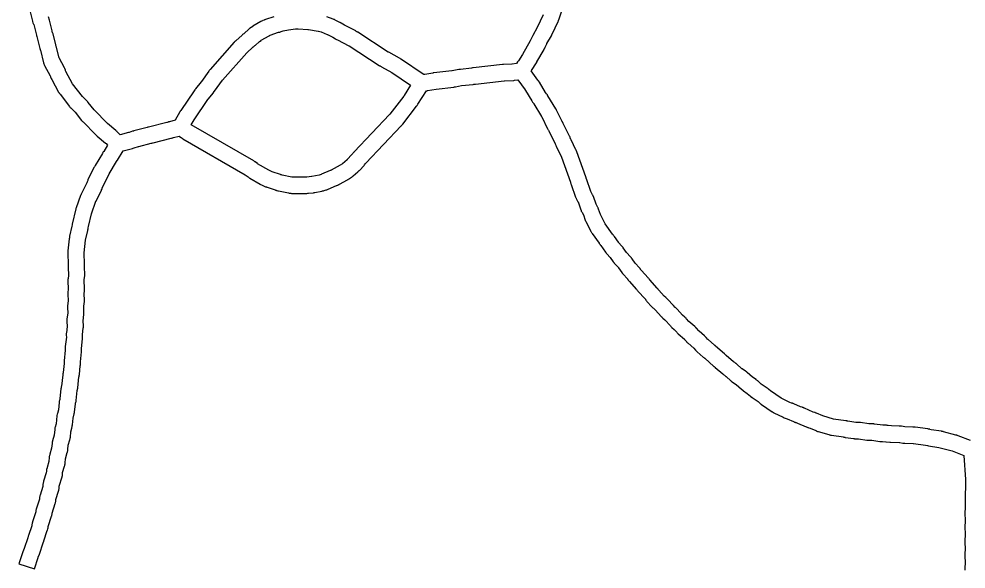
# Model space of a CAD drawing. Extents: x -90 to 105, y 288 to 664.
# Drawn here: x -89.9 to 9, y 390.1 to 447.5 of the extents above; entities that cross this region are included whole.
import ezdxf

# ---------------------------------------------------------------- set-up
doc = ezdxf.new("R2010")
doc.units = 0
doc.layers.get('0').update_dxf_attribs({"linetype": 'CONTINUOUS'})

msp = doc.modelspace()

# ---------------------------------------------------------------- linework, layer by layer
at = {"color": 7}
for points in [[(-88.740061, 448.301677), (-88.495013, 447.299239), (-88.495013, 447.28809), (-88.456035, 447.143294), (-88.450332, 447.126585), (-88.422389, 447.065326), (-88.388971, 447.004067), (-88.383268, 446.992918), (-88.361027, 446.959503), (-88.077001, 445.845682), (-88.077001, 445.834533), (-88.065881, 445.795549), (-88.05476, 445.750996), (-88.049058, 445.739847), (-88.037937, 445.711989), (-88.037937, 445.706429), (-87.720499, 444.464519), (-87.698258, 444.369845), (-87.698258, 444.364284), (-87.692555, 444.358724), (-87.681435, 444.314171), (-87.675732, 444.286313), (-87.670029, 444.280753), (-87.670029, 444.275193), (-87.34145, 442.966454), (-87.335748, 442.944185), (-87.335748, 442.938624), (-87.318924, 442.882934), (-87.307804, 442.860665), (-87.285563, 442.804974), (-87.274443, 442.782705), (-87.25762, 442.74929), (-87.224202, 442.693599), (-86.650584, 441.613193), (-86.62264, 441.529656), (-86.605817, 441.473966), (-86.588994, 441.429413), (-86.577873, 441.390429), (-86.538895, 441.31803), (-86.488768, 441.228924), (-85.781491, 439.920185), (-85.770371, 439.897916), (-85.764668, 439.892355), (-85.719633, 439.825479), (-85.719633, 439.819919), (-85.686215, 439.780935), (-85.613819, 439.691829), (-84.616947, 438.405366), (-84.577969, 438.355245), (-84.544551, 438.31626), (-84.52231, 438.288402), (-84.505487, 438.271693), (-84.45536, 438.221572), (-84.037675, 437.815027), (-84.031972, 437.809467), (-83.358111, 436.962964), (-83.324693, 436.918411), (-83.302452, 436.896141), (-83.269034, 436.857157), (-83.263331, 436.851597), (-83.207644, 436.795907), (-81.910041, 435.481598), (-81.910041, 435.476038), (-81.859913, 435.425917), (-81.804226, 435.375795), (-81.731829, 435.314536), (-80.863051, 434.579414), (-80.812923, 434.534861), (-80.66257, 434.378928), (-81.052408, 433.732912), (-81.058111, 433.727352), (-81.102678, 433.666092), (-81.136096, 433.610402), (-81.186223, 433.521296), (-81.943621, 432.268248), (-81.960444, 432.245979), (-81.993863, 432.18472), (-82.032841, 432.117892), (-82.071819, 432.034355), (-82.701128, 430.747892), (-82.70683, 430.736744), (-82.729071, 430.692191), (-82.762489, 430.619791), (-82.790433, 430.536254), (-82.823851, 430.447149), (-83.402887, 429.272029), (-83.414007, 429.244171), (-83.436248, 429.194049), (-83.436248, 429.188489), (-83.464191, 429.110521), (-83.926429, 427.846334), (-83.954372, 427.762797), (-83.976613, 427.69597), (-83.982316, 427.67926), (-83.982316, 427.668112), (-83.999139, 427.595712), (-84.316218, 426.28142), (-84.327338, 426.242436), (-84.338459, 426.170037), (-84.344162, 426.158888), (-84.344162, 426.142179), (-84.349864, 426.075351), (-84.372105, 425.913846), (-84.611564, 424.877993), (-84.628387, 424.811165), (-84.639508, 424.744337), (-84.64521, 424.727628), (-84.64521, 424.705359), (-84.656331, 424.599547), (-84.789975, 423.352066), (-84.795678, 423.279669), (-84.80138, 423.229542), (-84.80138, 423.196124), (-84.80138, 423.16818), (-84.80138, 423.095784), (-84.762402, 421.909569), (-84.762402, 421.903867), (-84.768105, 421.887043), (-84.768105, 421.853625), (-84.773808, 421.803498), (-84.773808, 421.77008), (-84.773808, 421.742136), (-84.773808, 421.66974), (-84.745864, 420.745271), (-84.773808, 420.494663), (-84.77951, 420.427827), (-84.785213, 420.377699), (-84.785213, 420.344281), (-84.785213, 420.316338), (-84.785213, 420.243941), (-84.75727, 419.325041), (-84.790688, 419.035446), (-84.796391, 419.002028), (-84.796391, 418.834965), (-84.796391, 418.818142), (-84.77415, 418.149853), (-84.829837, 417.609647), (-84.83554, 417.576229), (-84.83554, 417.409167), (-84.83554, 417.398046), (-84.818717, 416.87455), (-84.891113, 416.222964), (-84.896816, 416.150567), (-84.902519, 416.10044), (-84.902519, 416.067022), (-84.902519, 416.039078), (-84.902519, 415.972242), (-84.885696, 415.448746), (-84.958092, 414.797159), (-84.963795, 414.724763), (-84.969498, 414.674636), (-84.969498, 414.641217), (-84.969498, 414.613274), (-84.969498, 414.557586), (-84.969498, 414.540763), (-84.958378, 414.329134), (-85.064192, 413.35454), (-85.069895, 413.326597), (-85.069895, 413.304356), (-85.075598, 413.24308), (-85.075598, 413.215136), (-85.075598, 413.187193), (-85.075598, 413.131505), (-85.075598, 413.120385), (-85.069895, 413.003421), (-85.192419, 411.878463), (-85.192419, 411.705812), (-85.192419, 411.694692), (-85.186716, 411.594437), (-85.292531, 410.642122), (-85.292531, 410.636419), (-85.325949, 410.508335), (-85.331652, 410.452647), (-85.337355, 410.39696), (-85.465439, 409.238587), (-85.482262, 409.16619), (-85.487964, 409.149367), (-85.499085, 409.08253), (-85.510205, 409.032403), (-85.510205, 409.0267), (-85.510205, 409.01558), (-85.515908, 408.976602), (-85.627283, 407.907334), (-85.649524, 407.823788), (-85.677467, 407.740243), (-85.677467, 407.729123), (-85.69429, 407.656726), (-85.705411, 407.595478), (-85.711114, 407.539791), (-85.78907, 406.754549), (-85.889325, 406.392558), (-85.911566, 406.309012), (-85.933806, 406.186489), (-85.939509, 406.169665), (-85.939509, 406.141722), (-86.028615, 405.311924), (-86.123281, 404.961073), (-86.145521, 404.883117), (-86.162345, 404.80516), (-86.162345, 404.799457), (-86.162345, 404.788337), (-86.173465, 404.73821), (-86.173465, 404.715969), (-86.234713, 404.114504), (-86.396215, 403.529749), (-86.418456, 403.462912), (-86.424158, 403.451792), (-86.435279, 403.379395), (-86.446399, 403.306999), (-86.452102, 403.245751), (-86.496669, 402.766808), (-86.68044, 402.137502), (-86.730568, 401.959291), (-86.741688, 401.875745), (-86.747391, 401.7922), (-86.786369, 401.36895), (-86.96458, 400.74521), (-86.975701, 400.722969), (-87.025828, 400.539198), (-87.031531, 400.500219), (-87.042651, 400.372135), (-87.059474, 400.188364), (-87.326791, 399.302876), (-87.337912, 399.274933), (-87.382479, 399.118991), (-87.393599, 399.057743), (-87.399302, 398.996495), (-87.405005, 398.924099), (-87.410708, 398.762597), (-87.694734, 397.854834), (-87.716974, 397.782437), (-87.755953, 397.626495), (-87.755953, 397.615375), (-87.755953, 397.609672), (-87.755953, 397.476028), (-87.755953, 397.453787), (-87.755953, 397.448084), (-88.095666, 396.395523), (-88.106787, 396.362105), (-88.129027, 396.284148), (-88.129027, 396.278445), (-88.13473, 396.228318), (-88.140433, 396.178191), (-88.146136, 396.144772), (-88.146136, 396.111354), (-88.146136, 396.105652), (-88.480283, 395.069799), (-88.491404, 395.041856), (-88.524822, 394.941601), (-88.5638, 394.774539), (-88.569503, 394.690993), (-88.569503, 394.657575), (-88.909219, 393.63286), (-88.937163, 393.577173), (-88.99285, 393.404521), (-89.360413, 392.296272), (-89.366116, 392.285152), (-89.4942, 391.951007), (-89.906313, 390.68125), (-88.291274, 390.157757), (-87.901436, 391.366249), (-87.895733, 391.377369), (-87.773209, 391.68367), (-87.372234, 392.886594), (-87.366531, 392.892297), (-87.310844, 393.048239), (-87.305141, 393.076182), (-86.943147, 394.15659), (-86.937444, 394.173413), (-86.876196, 394.362774), (-86.865076, 394.401752), (-86.859373, 394.446319), (-86.85367, 394.485297), (-86.85367, 394.529864), (-86.85367, 394.568843), (-86.85367, 394.579963), (-86.502819, 395.654803), (-86.485996, 395.688221), (-86.480293, 395.716164), (-86.46347, 395.771852), (-86.457768, 395.799795), (-86.446647, 395.883341), (-86.440944, 395.911284), (-86.440944, 395.939228), (-86.435242, 395.994915), (-86.123372, 396.975077), (-86.117669, 396.997318), (-86.100846, 397.041885), (-86.095143, 397.053006), (-86.07832, 397.119842), (-86.072617, 397.136665), (-86.061497, 397.203502), (-86.061497, 397.220325), (-86.055794, 397.392976), (-86.055794, 397.398679), (-85.782917, 398.273029), (-85.749499, 398.367695), (-85.732676, 398.434531), (-85.726973, 398.445651), (-85.715853, 398.518048), (-85.715853, 398.529168), (-85.71015, 398.690671), (-85.71015, 398.701791), (-85.704447, 398.796457), (-85.409283, 399.754344), (-85.409283, 399.760047), (-85.398163, 399.799025), (-85.387043, 399.843592), (-85.375922, 399.88257), (-85.37022, 399.927109), (-85.364517, 399.966087), (-85.364517, 399.988328), (-85.358814, 400.049576), (-85.358814, 400.060696), (-85.347694, 400.227759), (-85.147213, 400.884913), (-85.124972, 400.968459), (-85.108149, 401.035295), (-85.102446, 401.052118), (-85.096744, 401.085537), (-85.091041, 401.135664), (-85.091041, 401.146784), (-85.085338, 401.185763), (-85.085338, 401.219181), (-85.04636, 401.664709), (-84.862588, 402.299586), (-84.851468, 402.321827), (-84.834645, 402.388663), (-84.828942, 402.405486), (-84.817822, 402.466734), (-84.812119, 402.500152), (-84.800998, 402.605967), (-84.756431, 403.07377), (-84.594929, 403.647388), (-84.589226, 403.669629), (-84.572403, 403.719756), (-84.55558, 403.786593), (-84.549877, 403.803416), (-84.549877, 403.809119), (-84.538757, 403.926082), (-84.48863, 404.477425), (-84.388375, 404.844985), (-84.343808, 405.012048), (-84.338105, 405.067735), (-84.332403, 405.095679), (-84.3267, 405.179224), (-84.254303, 405.908778), (-84.13734, 406.332029), (-84.131637, 406.35427), (-84.131637, 406.359972), (-84.125934, 406.376795), (-84.103693, 406.493759), (-84.09799, 406.527177), (-84.09799, 406.549418), (-84.014445, 407.3458), (-83.986502, 407.468324), (-83.958558, 407.56299), (-83.941735, 407.629826), (-83.941735, 407.646649), (-83.936032, 407.680067), (-83.936032, 407.691188), (-83.930329, 407.730166), (-83.930329, 407.741287), (-83.824515, 408.766002), (-83.818812, 408.777122), (-83.818812, 408.782825), (-83.796571, 408.86637), (-83.785451, 408.933207), (-83.779748, 408.95003), (-83.774045, 408.989008), (-83.768342, 409.033575), (-83.768342, 409.044696), (-83.651379, 410.191931), (-83.645676, 410.208755), (-83.634556, 410.247733), (-83.628853, 410.275676), (-83.62315, 410.297917), (-83.606327, 410.381463), (-83.600624, 410.414881), (-83.594921, 410.465008), (-83.500256, 411.367202), (-83.489135, 411.473017), (-83.483432, 411.50096), (-83.483432, 411.534379), (-83.483432, 411.645754), (-83.483432, 411.656874), (-83.489135, 411.762689), (-83.372172, 412.820819), (-83.366469, 412.854237), (-83.366469, 412.882181), (-83.360766, 412.943457), (-83.360766, 412.965698), (-83.366469, 413.082661), (-83.366469, 413.160618), (-83.266214, 414.163055), (-83.260511, 414.190999), (-83.260511, 414.218942), (-83.254809, 414.246886), (-83.254809, 414.274829), (-83.254809, 414.386204), (-83.254809, 414.403027), (-83.260511, 414.575678), (-83.188115, 415.305233), (-83.182412, 415.338651), (-83.176709, 415.388778), (-83.176709, 415.422196), (-83.182412, 415.505742), (-83.182412, 415.516862), (-83.199235, 416.040359), (-83.126839, 416.691945), (-83.121136, 416.764341), (-83.115433, 416.814468), (-83.115433, 416.847887), (-83.115433, 416.87583), (-83.115433, 416.931518), (-83.115433, 416.942638), (-83.132256, 417.471703), (-83.082129, 417.928369), (-83.076426, 417.995205), (-83.070724, 418.045333), (-83.070724, 418.078751), (-83.070724, 418.106694), (-83.070724, 418.162382), (-83.070724, 418.179205), (-83.092964, 418.897619), (-83.065021, 419.137106), (-83.059318, 419.215063), (-83.053615, 419.26519), (-83.053615, 419.298609), (-83.053615, 419.320849), (-83.053615, 419.382097), (-83.053615, 419.39892), (-83.081559, 420.323389), (-83.053615, 420.562877), (-83.047913, 420.640833), (-83.04221, 420.690961), (-83.04221, 420.724379), (-83.04221, 420.746619), (-83.04221, 420.807867), (-83.04221, 420.82469), (-83.070153, 421.721316), (-83.064451, 421.771443), (-83.058748, 421.82157), (-83.058748, 421.854988), (-83.058748, 421.882932), (-83.058748, 421.938619), (-83.058748, 421.955442), (-83.097726, 423.130522), (-82.958493, 424.461537), (-82.724594, 425.475114), (-82.702354, 425.569788), (-82.691233, 425.608772), (-82.685531, 425.653325), (-82.685531, 425.664474), (-82.67441, 425.736873), (-82.67441, 425.759143), (-82.657587, 425.887232), (-82.33458, 427.218248), (-81.866777, 428.521418), (-81.855656, 428.543687), (-81.304316, 429.679784), (-81.276372, 429.735474), (-81.265252, 429.757744), (-81.220685, 429.869127), (-81.209565, 429.91368), (-81.192741, 429.941538), (-81.192741, 429.947098), (-80.496605, 431.372789), (-80.490903, 431.383937), (-79.711227, 432.681538), (-79.64439, 432.776213), (-79.610972, 432.826334), (-79.031786, 433.78422), (-78.046055, 434.040399), (-77.984807, 434.051548), (-77.967984, 434.057109), (-77.884438, 434.084967), (-77.411066, 434.2409), (-77.399946, 434.24646), (-76.102345, 434.580606), (-76.080105, 434.586166), (-76.063281, 434.586166), (-76.046458, 434.591726), (-75.923934, 434.625142), (-75.901694, 434.630702), (-73.99706, 435.120783), (-73.991357, 435.120783), (-73.857713, 435.148641), (-73.846592, 435.148641), (-73.768636, 435.16535), (-73.762933, 435.16535), (-73.189315, 435.315715), (-72.938707, 435.143072), (-72.877459, 435.098519), (-72.871757, 435.092959), (-72.821629, 435.059544), (-72.804806, 435.053984), (-66.27225, 431.283701), (-65.977087, 431.066505), (-65.93252, 431.03309), (-65.910279, 431.016381), (-65.865712, 430.982966), (-65.860009, 430.982966), (-65.787612, 430.943982), (-64.718345, 430.314673), (-64.673778, 430.286815), (-64.595821, 430.247831), (-64.517864, 430.214416), (-64.156067, 430.046144), (-64.144946, 430.040584), (-64.105968, 430.023875), (-64.078024, 430.012726), (-64.027897, 429.990457), (-64.022194, 429.990457), (-63.999954, 429.984897), (-63.16459, 429.706442), (-63.15347, 429.700882), (-63.125526, 429.689733), (-63.086548, 429.678584), (-63.069725, 429.673024), (-63.041781, 429.667464), (-63.013838, 429.656315), (-62.985894, 429.650755), (-62.880079, 429.611771), (-62.796534, 429.595062), (-61.766247, 429.394575), (-61.755127, 429.389015), (-61.693879, 429.377866), (-61.610334, 429.361157), (-61.526788, 429.355597), (-61.448832, 429.350037), (-61.387584, 429.344476), (-61.304039, 429.338916), (-61.220493, 429.338916), (-60.346143, 429.338916), (-60.268186, 429.344476), (-60.229208, 429.350037), (-60.212385, 429.350037), (-59.894943, 429.350037), (-59.833696, 429.350037), (-59.761299, 429.355597), (-59.750179, 429.355597), (-59.744476, 429.355597), (-59.66093, 429.366746), (-59.154143, 429.416867), (-59.092895, 429.422428), (-59.00935, 429.433576), (-58.268661, 429.583941), (-58.207413, 429.59509), (-58.185173, 429.60065), (-58.123925, 429.617359), (-58.045968, 429.645217), (-57.839899, 429.706476), (-57.817658, 429.712037), (-57.78424, 429.723185), (-57.761999, 429.728746), (-57.706312, 429.751015), (-57.628355, 429.78443), (-56.737299, 430.15756), (-56.726178, 430.16312), (-56.614803, 430.213242), (-56.59798, 430.218802), (-56.581157, 430.229951), (-56.558916, 430.2411), (-56.542093, 430.24666), (-56.480845, 430.285644), (-56.464022, 430.291204), (-56.447199, 430.302353), (-55.617402, 430.753451), (-55.611699, 430.753451), (-55.561572, 430.781309), (-55.533628, 430.798018), (-55.48909, 430.825876), (-55.483387, 430.831436), (-55.41655, 430.875989), (-55.410848, 430.881549), (-55.199218, 431.020776), (-55.182395, 431.031925), (-55.115559, 431.082047), (-55.009744, 431.171153), (-55.004041, 431.182301), (-54.51396, 431.594415), (-54.474982, 431.62783), (-54.447038, 431.6501), (-54.40806, 431.683515), (-54.40806, 431.689075), (-54.369081, 431.728059), (-54.352258, 431.750328), (-53.867746, 432.257117), (-53.812059, 432.329516), (-53.711804, 432.463174), (-53.68386, 432.491032), (-49.985976, 436.406112), (-49.946998, 436.445096), (-49.930175, 436.467365), (-49.891196, 436.511918), (-49.841069, 436.578746), (-48.393101, 438.461103), (-48.37086, 438.488961), (-48.348619, 438.516819), (-48.337499, 438.527967), (-48.304081, 438.578089), (-48.298378, 438.589238), (-48.253811, 438.661637), (-47.362754, 440.053913), (-47.340513, 440.053913), (-47.279266, 440.059473), (-47.257025, 440.065033), (-46.354828, 440.232107), (-46.349125, 440.232107), (-44.500185, 440.438165), (-44.494482, 440.438165), (-44.488779, 440.438165), (-44.433092, 440.449314), (-44.355135, 440.466023), (-44.327191, 440.471583), (-43.697883, 440.588535), (-43.69218, 440.588535), (-42.494823, 440.722194), (-42.483702, 440.722194), (-42.400157, 440.733343), (-42.338881, 440.738903), (-42.277633, 440.755612), (-42.27193, 440.755612), (-42.24969, 440.755612), (-39.231238, 441.095327), (-39.220118, 441.095327), (-38.29008, 441.134311), (-38.228804, 441.139872), (-38.167556, 441.145432), (-37.816702, 441.184416), (-37.059304, 440.137424), (-37.042481, 440.115155), (-37.025658, 440.087297), (-36.362934, 439.001322), (-36.323956, 438.934494), (-36.290538, 438.878804), (-36.284835, 438.873244), (-36.273715, 438.850974), (-36.1679, 438.711747), (-36.162197, 438.700598), (-35.337968, 437.358444), (-35.332266, 437.341735), (-34.708526, 436.094256), (-34.680583, 436.038566), (-34.652639, 435.982876), (-34.641519, 435.966166), (-34.624696, 435.943897), (-34.618993, 435.932748), (-34.618993, 435.927188), (-34.580014, 435.86036), (-33.922862, 434.518206), (-33.91716, 434.507058), (-33.867032, 434.373399), (-33.811345, 434.217466), (-33.805642, 434.206317), (-33.799939, 434.200757), (-33.760961, 434.11722), (-33.265311, 433.12035), (-32.329702, 430.51401), (-32.318581, 430.480595), (-32.318581, 430.469446), (-32.312879, 430.447176), (-32.307176, 430.430467), (-32.296056, 430.380346), (-32.290353, 430.363637), (-32.279232, 430.341367), (-32.262409, 430.285677), (-32.251289, 430.263408), (-31.783486, 428.94353), (-31.772365, 428.915672), (-31.766663, 428.904524), (-31.744422, 428.854402), (-31.733301, 428.826544), (-31.722181, 428.798686), (-31.694237, 428.748564), (-31.543856, 428.47011), (-31.538153, 428.453401), (-31.242989, 427.623604), (-31.231869, 427.595746), (-31.226166, 427.584597), (-31.203925, 427.534476), (-31.192805, 427.506618), (-31.153827, 427.434218), (-31.10926, 427.361819), (-30.981176, 427.10564), (-30.786255, 426.554298), (-30.775135, 426.520883), (-30.752894, 426.470761), (-30.736071, 426.431777), (-30.730368, 426.420628), (-30.702425, 426.370507), (-30.190069, 425.379207), (-30.162125, 425.329085), (-30.162125, 425.323525), (-30.134181, 425.278972), (-30.117358, 425.251114), (-30.100535, 425.228845), (-30.061557, 425.173155), (-29.343143, 424.14844), (-29.320902, 424.109456), (-29.298661, 424.076037), (-29.276421, 424.048094), (-29.237442, 423.997967), (-29.226322, 423.981143), (-29.209499, 423.96432), (-29.164932, 423.919753), (-29.153811, 423.90293), (-28.67487, 423.217929), (-28.66375, 423.201105), (-28.641509, 423.173162), (-28.613566, 423.134184), (-28.585622, 423.10624), (-28.574502, 423.089417), (-28.529935, 423.04485), (-28.190221, 422.671721), (-27.856075, 422.192777), (-27.833806, 422.159359), (-27.828245, 422.153656), (-27.805976, 422.120238), (-27.778118, 422.092295), (-27.766969, 422.075472), (-27.722416, 422.030904), (-27.321441, 421.596514), (-27.304732, 421.574273), (-26.953878, 421.078623), (-26.931609, 421.045205), (-26.92046, 421.034085), (-26.887045, 420.983957), (-26.875896, 420.972837), (-26.864747, 420.961717), (-26.820194, 420.911589), (-26.380235, 420.427077), (-26.357966, 420.399133), (-26.32455, 420.349006), (-26.313401, 420.326765), (-26.285543, 420.293347), (-26.246559, 420.23766), (-26.23541, 420.226539), (-26.224262, 420.215419), (-26.17414, 420.159731), (-25.450157, 419.357781), (-25.439008, 419.34666), (-25.394455, 419.279824), (-25.338765, 419.212988), (-25.333205, 419.201867), (-25.283083, 419.15174), (-24.531254, 418.327514), (-24.514545, 418.305273), (-24.508985, 418.299571), (-24.486716, 418.260592), (-24.464446, 418.227174), (-24.447737, 418.204933), (-24.425468, 418.17699), (-24.386484, 418.132423), (-24.336362, 418.076735), (-23.824005, 417.508686), (-23.79059, 417.469708), (-23.762732, 417.441764), (-23.729316, 417.408346), (-23.718167, 417.402643), (-23.662477, 417.358076), (-23.461991, 417.174304), (-22.854958, 416.506012), (-22.838249, 416.483771), (-22.811047, 416.45195), (-22.788778, 416.424006), (-22.749794, 416.390588), (-22.744233, 416.384885), (-22.721964, 416.362645), (-22.688549, 416.334701), (-22.682989, 416.334701), (-22.476931, 416.145341), (-21.897744, 415.510464), (-21.864329, 415.471486), (-21.825345, 415.432507), (-21.797487, 415.404564), (-21.741796, 415.354436), (-21.485617, 415.126098), (-21.229437, 414.847632), (-21.196022, 414.808654), (-21.157038, 414.769675), (-21.140329, 414.747434), (-21.12918, 414.741732), (-21.07349, 414.697165), (-20.427474, 414.123547), (-20.416325, 414.112426), (-20.215839, 413.889648), (-20.19913, 413.861704), (-20.165714, 413.828286), (-20.137856, 413.800343), (-20.104441, 413.766924), (-20.093292, 413.761222), (-20.032033, 413.705534), (-19.452846, 413.198744), (-19.441697, 413.181921), (-19.269055, 412.998149), (-19.257906, 412.981326), (-19.224491, 412.947908), (-19.196633, 412.919965), (-19.157648, 412.880986), (-19.140939, 412.869866), (-19.096387, 412.825299), (-18.45594, 412.26839), (-18.389112, 412.207114), (-18.361254, 412.17917), (-18.333396, 412.162347), (-18.322247, 412.151227), (-18.311098, 412.145524), (-17.353212, 411.29902), (-17.347652, 411.293317), (-17.314237, 411.265374), (-17.280821, 411.23743), (-17.247406, 411.209487), (-17.236257, 411.203784), (-17.208399, 411.186961), (-17.202839, 411.181258), (-16.428734, 410.501828), (-16.356335, 410.434992), (-16.322919, 410.407048), (-16.31177, 410.401346), (-16.250511, 410.362367), (-16.094575, 410.250992), (-16.083426, 410.239872), (-15.582207, 409.794344), (-15.565498, 409.777521), (-15.532083, 409.749577), (-15.498667, 409.721634), (-15.465252, 409.69369), (-15.454103, 409.687987), (-15.398413, 409.649009), (-15.392852, 409.649009), (-15.041999, 409.409521), (-15.01973, 409.392698), (-14.479527, 408.913755), (-14.345868, 408.80238), (-14.329159, 408.791259), (-14.256905, 408.744297), (-13.872637, 408.48254), (-13.527353, 408.176242), (-13.516204, 408.159419), (-13.488346, 408.137178), (-13.443793, 408.0982), (-13.421524, 408.081377), (-13.399254, 408.070256), (-13.349133, 408.036838), (-12.730962, 407.613588), (-12.541614, 407.440937), (-12.519344, 407.418696), (-12.508196, 407.407576), (-12.480338, 407.385335), (-12.45248, 407.368512), (-12.43021, 407.351688), (-12.380089, 407.31827), (-11.266268, 406.560872), (-11.243999, 406.544049), (-11.193877, 406.516106), (-11.171608, 406.499282), (-11.14375, 406.488162), (-11.093628, 406.460219), (-11.076919, 406.454516), (-10.135741, 405.981141), (-10.029929, 405.936574), (-9.706921, 405.830759), (-9.690212, 405.825056), (-9.033058, 405.535462), (-8.977368, 405.507518), (-8.955099, 405.496398), (-8.927241, 405.485277), (-8.877119, 405.463037), (-8.849261, 405.451916), (-8.821403, 405.446213), (-8.765713, 405.42939), (-8.754564, 405.42939), (-8.615337, 405.384823), (-7.713142, 404.994985), (-7.685284, 404.978162), (-7.557194, 404.922475), (-7.529336, 404.911354), (-7.501478, 404.905651), (-7.445788, 404.888828), (-7.300992, 404.844261), (-6.721805, 404.593653), (-6.660546, 404.56571), (-6.643837, 404.554589), (-6.615979, 404.543469), (-6.538011, 404.515526), (-6.510153, 404.504405), (-6.460031, 404.493285), (-5.340642, 404.175846), (-5.296089, 404.159023), (-5.262673, 404.147903), (-5.234815, 404.1422), (-5.179125, 404.125377), (-5.151267, 404.119674), (-5.123409, 404.113971), (-5.067719, 404.108269), (-3.836947, 403.930057), (-3.803531, 403.924354), (-3.75341, 403.907531), (-3.719995, 403.901829), (-3.697725, 403.901829), (-3.636466, 403.890708), (-3.619757, 403.890708), (-2.762115, 403.762624), (-2.717563, 403.756921), (-2.67301, 403.751219), (-2.528213, 403.751219), (-2.255327, 403.740098), (-1.36984, 403.612014), (-1.330856, 403.606311), (-1.286303, 403.600609), (-1.141506, 403.600609), (-0.86862, 403.589488), (-0.016547, 403.472525), (0.066989, 403.461404), (0.111542, 403.455702), (0.150526, 403.449999), (0.172802, 403.449999), (0.239631, 403.449999), (0.601623, 403.438878), (0.62947, 403.438878), (1.0026, 403.383191), (1.102843, 403.372071), (2.027315, 403.34983), (2.055161, 403.34983), (2.3726, 403.299703), (2.428291, 403.294), (2.467275, 403.288297), (2.511828, 403.282594), (2.528534, 403.282594), (2.595363, 403.282594), (3.464144, 403.260353), (3.480853, 403.260353), (4.750608, 403.082142), (4.962235, 403.026455), (5.045772, 403.009632), (6.131747, 402.842569), (6.148456, 402.836866), (7.529593, 402.469306), (8.749227, 402.0015), (8.933007, 399.478695), (8.933007, 399.456455), (8.866179, 397.184261), (8.866179, 397.17314), (8.866179, 397.128573), (8.866179, 397.089595), (8.877328, 396.961511), (8.877328, 396.955808), (8.894037, 396.788746), (8.860622, 395.758462), (8.860622, 395.747342), (8.860622, 395.702775), (8.860622, 395.663796), (8.871771, 395.535712), (8.88848, 395.363061), (8.855065, 394.332777), (8.855065, 394.321657), (8.855065, 394.27709), (8.855065, 394.238111), (8.866214, 394.110027), (8.882923, 393.931816), (8.849507, 392.901532), (8.849507, 392.890412), (8.849507, 392.851434), (8.849507, 392.806867), (8.860656, 392.684343), (8.877365, 392.506131), (8.84395, 391.475848), (8.84395, 391.464727), (8.84395, 391.425749), (8.84395, 391.381182), (8.84951, 391.319934), (8.85507, 391.253098), (8.871779, 391.080447), (8.871779, 391.052503), (8.838364, 390.027788)], [(-35.171089, 447.989754), (-35.789259, 446.653169), (-35.794962, 446.64202), (-36.262768, 445.817793), (-36.301747, 445.750965), (-36.335165, 445.689706), (-36.340867, 445.672997), (-36.524639, 445.277591), (-37.332159, 443.846331), (-37.332159, 443.840771), (-37.766549, 443.183617), (-37.78879, 443.155759), (-37.816734, 443.116775), (-37.816734, 443.111215), (-37.850152, 443.066662), (-37.955967, 442.882882), (-38.42377, 442.832761), (-38.440593, 442.8272), (-39.309372, 442.793785), (-39.426335, 442.782636), (-42.467065, 442.44849), (-42.528312, 442.437341), (-42.550553, 442.431781), (-42.656368, 442.415072), (-42.667488, 442.415072), (-43.798015, 442.286982), (-43.809135, 442.286982), (-43.953929, 442.270273), (-43.976169, 442.264713), (-44.689015, 442.131054), (-44.694717, 442.131054), (-46.60492, 441.913859), (-46.610623, 441.913859), (-46.67187, 441.908299), (-46.694111, 441.902739), (-47.535046, 441.741233), (-47.540749, 441.741233), (-47.613145, 441.735673), (-47.624266, 441.741233), (-47.693925, 441.785803), (-49.971691, 443.328445), (-49.988514, 443.339594), (-50.027492, 443.367452), (-50.077619, 443.39531), (-50.094443, 443.406459), (-50.100145, 443.412019), (-50.178102, 443.451003), (-51.286354, 444.063604), (-51.314297, 444.080313), (-51.342241, 444.097022), (-54.538907, 446.168729), (-54.54461, 446.174289), (-54.589177, 446.202147), (-54.61712, 446.218856), (-54.661687, 446.246714), (-54.66739, 446.246714), (-54.739787, 446.285698), (-54.750907, 446.291258), (-55.925987, 446.892721), (-56.265703, 447.109917), (-56.287944, 447.126626), (-56.338071, 447.154484), (-56.343774, 447.154484), (-56.371717, 447.171193), (-56.416284, 447.187902), (-56.889659, 447.432944), (-56.939787, 447.460802), (-56.962027, 447.471951), (-57.017715, 447.49422), (-57.095672, 447.522078), (-57.747255, 447.778257)], [(9.422828, 403.563774), (8.136459, 404.055121), (8.086337, 404.077362), (8.058479, 404.088483), (8.002789, 404.105306), (7.919252, 404.127546), (6.62722, 404.472829), (6.577098, 404.489652), (6.543683, 404.495355), (6.493561, 404.506475), (6.488001, 404.506475), (6.454586, 404.512178), (6.410033, 404.517881), (5.346338, 404.68443), (5.207111, 404.723408), (5.190402, 404.729111), (5.14028, 404.740231), (5.106865, 404.745934), (5.056743, 404.757054), (5.045594, 404.757054), (4.967626, 404.768175), (3.675594, 404.951946), (3.664445, 404.951946), (3.619893, 404.957649), (3.57534, 404.963352), (3.430545, 404.963352), (2.595179, 404.991295), (2.567333, 404.991295), (2.249918, 405.040861), (2.23878, 405.040861), (2.194227, 405.046564), (2.149674, 405.052266), (2.004878, 405.052266), (1.191789, 405.074507), (0.829797, 405.124634), (0.813091, 405.130337), (0.768538, 405.13604), (0.729554, 405.141743), (0.685001, 405.147445), (0.668295, 405.147445), (0.601463, 405.147445), (0.278455, 405.153148), (-0.595894, 405.275672), (-0.6126, 405.281375), (-0.657153, 405.287078), (-0.757397, 405.29278), (-0.846503, 405.29278), (-1.163942, 405.303901), (-2.04386, 405.431985), (-2.16638, 405.448808), (-2.188658, 405.448808), (-2.249918, 405.448808), (-2.54508, 405.454511), (-3.380446, 405.577034), (-3.397155, 405.582737), (-3.447277, 405.593858), (-3.480692, 405.59956), (-3.50855, 405.605263), (-3.564226, 405.60891), (-4.850689, 405.79827), (-5.975647, 406.126849), (-6.627233, 406.410875), (-6.638382, 406.416578), (-6.66624, 406.427698), (-6.744208, 406.455642), (-6.772066, 406.466762), (-6.827756, 406.483585), (-6.838905, 406.483585), (-6.972563, 406.522564), (-7.880327, 406.91797), (-7.941586, 406.945914), (-7.958295, 406.957034), (-7.986153, 406.968155), (-8.036275, 406.990395), (-8.064133, 407.001516), (-8.091991, 407.007219), (-8.147681, 407.024042), (-8.15883, 407.024042), (-8.298057, 407.068609), (-9.010903, 407.380479), (-9.072162, 407.408422), (-9.088871, 407.414125), (-9.144561, 407.436366), (-9.15571, 407.442068), (-9.233678, 407.464309), (-9.428596, 407.531146), (-10.319652, 407.976674), (-11.439042, 408.739641), (-11.606116, 408.890022), (-11.617265, 408.901143), (-11.645123, 408.923384), (-11.684107, 408.956802), (-11.711965, 408.979042), (-11.728674, 408.990163), (-11.778795, 409.023581), (-12.408104, 409.4524), (-12.703266, 409.708568), (-12.742251, 409.747547), (-12.76452, 409.769787), (-12.792378, 409.792028), (-12.859206, 409.847716), (-12.875915, 409.858836), (-12.926036, 409.897814), (-12.948306, 409.908935), (-13.332574, 410.170691), (-13.883915, 410.660773), (-13.911773, 410.688716), (-13.945188, 410.71666), (-14.051, 410.789056), (-14.05656, 410.794759), (-14.407414, 411.028658), (-14.429683, 411.045481), (-14.992162, 411.546699), (-15.003311, 411.55782), (-15.036727, 411.585763), (-15.070142, 411.608004), (-15.092411, 411.624827), (-15.114681, 411.647068), (-15.170371, 411.686046), (-15.175931, 411.686046), (-15.304021, 411.775152), (-16.066988, 412.443444), (-16.133816, 412.504721), (-16.161674, 412.532664), (-16.172823, 412.538367), (-16.222944, 412.577345), (-16.239653, 412.588466), (-17.175263, 413.412691), (-17.225384, 413.462819), (-17.236533, 413.468521), (-17.253242, 413.479642), (-17.264391, 413.485345), (-17.27554, 413.496465), (-17.286689, 413.502168), (-17.96055, 414.092492), (-17.977259, 414.109315), (-18.144333, 414.298675), (-18.155482, 414.309796), (-18.188897, 414.343214), (-18.216755, 414.371157), (-18.250171, 414.404576), (-18.26132, 414.410278), (-18.333719, 414.471526), (-18.901767, 414.972745), (-18.918476, 414.989568), (-19.180225, 415.273594), (-19.191373, 415.290417), (-19.224789, 415.323835), (-19.247058, 415.351779), (-19.280473, 415.385197), (-19.291622, 415.3909), (-19.352881, 415.446587), (-19.971052, 415.992358), (-20.221662, 416.270824), (-20.255078, 416.309803), (-20.282936, 416.337746), (-20.316351, 416.371164), (-20.3275, 416.376867), (-20.38319, 416.426994), (-20.38875, 416.426994), (-20.639361, 416.655333), (-21.201841, 417.273504), (-21.21855, 417.295744), (-21.251965, 417.329163), (-21.274234, 417.357106), (-21.313218, 417.390524), (-21.318779, 417.396227), (-21.374469, 417.446354), (-21.380029, 417.446354), (-21.586087, 417.635715), (-22.209827, 418.320713), (-22.232096, 418.348657), (-22.243245, 418.359777), (-22.265514, 418.387721), (-22.298929, 418.421139), (-22.310078, 418.426842), (-22.332348, 418.449082), (-22.365763, 418.471323), (-22.532837, 418.616116), (-22.549546, 418.632939), (-23.106456, 419.25111), (-23.128725, 419.279054), (-23.128725, 419.284756), (-23.156583, 419.323735), (-23.178853, 419.351678), (-23.217837, 419.396245), (-23.267958, 419.451933), (-24.053202, 420.320712), (-24.075471, 420.348655), (-24.075471, 420.354358), (-24.08662, 420.371181), (-24.103329, 420.393422), (-24.125599, 420.42684), (-24.153457, 420.460258), (-24.164605, 420.471379), (-24.209158, 420.521506), (-24.214718, 420.527209), (-24.905287, 421.284607), (-24.921996, 421.306847), (-24.999965, 421.418222), (-25.011113, 421.435045), (-25.038971, 421.468464), (-25.061241, 421.501882), (-25.089099, 421.5353), (-25.100248, 421.54642), (-25.155938, 421.607668), (-25.545775, 422.030918), (-25.562484, 422.053159), (-25.89663, 422.526534), (-25.913339, 422.554478), (-25.941197, 422.587896), (-25.963467, 422.621314), (-25.991325, 422.654732), (-26.002473, 422.665852), (-26.047026, 422.71598), (-26.052586, 422.721683), (-26.481407, 423.189486), (-26.815554, 423.668429), (-26.837823, 423.701848), (-26.865681, 423.735266), (-26.88795, 423.768684), (-26.904659, 423.785507), (-26.949212, 423.830074), (-27.305635, 424.219911), (-27.322344, 424.24218), (-27.734457, 424.832505), (-27.756727, 424.871489), (-27.800963, 424.928129), (-27.828821, 424.972682), (-27.85109, 425.00054), (-27.867799, 425.017249), (-27.912352, 425.061802), (-27.917912, 425.067362), (-27.923473, 425.078511), (-28.686439, 426.164486), (-29.193227, 427.144648), (-29.393707, 427.69599), (-29.404828, 427.729405), (-29.421651, 427.779526), (-29.432771, 427.807384), (-29.449594, 427.829654), (-29.466417, 427.857512), (-29.477538, 427.879781), (-29.650189, 428.219496), (-29.928655, 429.00474), (-29.934358, 429.015889), (-29.945478, 429.043747), (-29.967719, 429.093868), (-29.978839, 429.127283), (-29.989959, 429.149553), (-30.017903, 429.199674), (-30.190554, 429.539389), (-30.663926, 430.848129), (-30.669629, 430.881544), (-30.680749, 430.926097), (-30.69187, 430.959512), (-30.70299, 430.981782), (-30.736408, 431.070887), (-31.666449, 433.693935), (-31.672152, 433.705084), (-31.688975, 433.749636), (-31.705798, 433.788621), (-31.722621, 433.827605), (-31.728324, 433.838754), (-31.761742, 433.905581), (-32.268529, 434.924727), (-32.27965, 434.952585), (-32.340926, 435.130797), (-32.357749, 435.180918), (-32.368869, 435.208776), (-32.39111, 435.258898), (-32.396813, 435.264458), (-32.424756, 435.320148), (-32.430459, 435.331297), (-33.070905, 436.628898), (-33.098848, 436.684588), (-33.109969, 436.706858), (-33.137912, 436.756979), (-33.137912, 436.762539), (-33.176891, 436.81823), (-33.188011, 436.829379), (-33.188011, 436.840527), (-33.204834, 436.862797), (-33.778452, 438.026739), (-33.784155, 438.049009), (-33.817573, 438.110268), (-33.823276, 438.126977), (-33.851219, 438.177098), (-33.856922, 438.182658), (-34.681148, 439.530382), (-34.709092, 439.574934), (-34.720212, 439.597204), (-34.725915, 439.608353), (-34.731617, 439.619501), (-34.804014, 439.714176), (-34.820837, 439.736445), (-34.915503, 439.875672), (-34.915503, 439.881233), (-35.572655, 440.9505), (-35.650612, 441.073021), (-35.695179, 441.13428), (-35.71742, 441.162138), (-36.413556, 442.1423), (-36.396733, 442.175716), (-35.878805, 442.960959), (-35.850861, 443.011081), (-35.834038, 443.03335), (-35.822918, 443.061208), (-35.087798, 444.358809), (-35.082095, 444.369958), (-35.020847, 444.481342), (-35.015145, 444.498051), (-35.004024, 444.51476), (-34.970606, 444.592728), (-34.797955, 444.95472), (-34.792252, 444.971429), (-34.318877, 445.801225), (-34.279899, 445.868053), (-34.274196, 445.879202), (-34.263076, 445.90706), (-34.246253, 445.929329), (-34.24055, 445.940478), (-34.24055, 445.946038), (-33.61681, 447.293761), (-33.588867, 447.35502), (-33.583164, 447.371729), (-33.560923, 447.427419), (-33.55522, 447.438568), (-33.549518, 447.460838), (-33.254354, 448.279496)], [(-63.293293, 447.778155), (-64.178778, 447.477423), (-64.234465, 447.460714), (-64.256706, 447.455154), (-64.312394, 447.427296), (-64.434917, 447.371606), (-64.490605, 447.349337), (-64.568562, 447.310352), (-64.640958, 447.2658), (-65.476324, 446.781288), (-65.487445, 446.775727), (-65.532012, 446.747869), (-65.57099, 446.7256), (-65.604408, 446.703331), (-65.610111, 446.697771), (-65.621231, 446.69221), (-65.782734, 446.575258), (-65.788436, 446.569698), (-65.833004, 446.536283), (-65.9054, 446.480592), (-65.961088, 446.424902), (-66.334219, 446.085187), (-66.395467, 446.035065), (-66.434445, 446.007207), (-66.484573, 445.973792), (-66.506813, 445.957083), (-66.55138, 445.918099), (-66.612628, 445.862408), (-67.264214, 445.277653), (-67.303193, 445.244237), (-67.325433, 445.221968), (-67.364412, 445.182984), (-67.370114, 445.177424), (-67.392355, 445.155155), (-67.420299, 445.121739), (-69.947934, 442.275884), (-69.970175, 442.248026), (-69.986998, 442.231317), (-70.042685, 442.164489), (-70.042685, 442.158929), (-70.087252, 442.092101), (-70.855788, 441.011695), (-70.866908, 441.000546), (-71.479507, 440.248717), (-71.48521, 440.243157), (-71.524188, 440.193036), (-71.552132, 440.15962), (-71.624529, 440.053808), (-71.624529, 440.048248), (-73.016804, 437.982111), (-73.061371, 437.920852), (-73.067073, 437.909703), (-73.083897, 437.887434), (-73.10072, 437.859576), (-73.106422, 437.848427), (-73.602072, 436.968509), (-74.197965, 436.812575), (-74.214788, 436.807015), (-74.276036, 436.801455), (-74.315014, 436.790306), (-74.437538, 436.756891), (-74.459779, 436.75133), (-76.36354, 436.261253), (-76.408107, 436.250104), (-76.436051, 436.244544), (-76.447171, 436.244544), (-76.508419, 436.233395), (-76.53066, 436.227835), (-77.895088, 435.876982), (-77.950776, 435.854712), (-77.973017, 435.849152), (-78.039853, 435.826883), (-78.050973, 435.821323), (-78.396258, 435.70437), (-78.457506, 435.687661), (-79.342994, 435.459328), (-79.610311, 435.726645), (-79.616013, 435.732205), (-79.666141, 435.782327), (-79.666141, 435.787887), (-79.710708, 435.826871), (-79.727531, 435.84358), (-79.794367, 435.893702), (-80.64644, 436.623254), (-80.663263, 436.639963), (-82.049972, 438.048946), (-82.055675, 438.054507), (-82.668277, 438.828612), (-82.679397, 438.839761), (-82.707341, 438.873176), (-82.729582, 438.906592), (-82.757525, 438.940007), (-82.774348, 438.951156), (-82.791171, 438.967865), (-82.82459, 438.995723), (-83.275687, 439.44682), (-84.30597, 440.772266), (-85.007678, 442.064298), (-85.029919, 442.131129), (-85.052159, 442.203528), (-85.057862, 442.220238), (-85.080103, 442.281497), (-85.085806, 442.298206), (-85.113749, 442.353896), (-85.119452, 442.359456), (-85.15843, 442.431856), (-85.715342, 443.473278), (-86.027212, 444.70405), (-86.038332, 444.75974), (-86.044035, 444.782009), (-86.044035, 444.787569), (-86.060858, 444.84326), (-86.071979, 444.865529), (-86.383848, 446.085163), (-86.389551, 446.113021), (-86.434118, 446.285663), (-86.439821, 446.302372), (-86.723847, 447.416193), (-86.835222, 447.750339)]]:
    msp.add_lwpolyline(points, dxfattribs=at)
msp.add_lwpolyline([(-60.775621, 446.52511), (-60.747677, 446.52511), (-59.739668, 446.458282), (-59.722845, 446.452722), (-59.683867, 446.447162), (-59.661626, 446.441601), (-58.659189, 446.274528), (-58.636948, 446.268967), (-58.358482, 446.190999), (-58.336242, 446.185439), (-57.712502, 445.940397), (-57.706799, 445.934837), (-57.149891, 445.661951), (-56.871425, 445.478171), (-56.832446, 445.450313), (-56.821326, 445.444753), (-56.810206, 445.439193), (-56.743369, 445.400209), (-56.659824, 445.355656), (-55.456897, 444.743055), (-55.440074, 444.731906), (-52.282395, 442.688045), (-52.248977, 442.665776), (-52.215559, 442.637918), (-52.209856, 442.637918), (-52.159729, 442.61006), (-52.087332, 442.571076), (-52.065092, 442.559927), (-50.979115, 441.958464), (-50.962292, 441.947315), (-49.013105, 440.627437), (-49.698106, 439.552601), (-49.737085, 439.49691), (-51.185053, 437.614554), (-51.207294, 437.592284), (-54.899609, 433.682774), (-54.916433, 433.671625), (-54.949851, 433.632641), (-54.983269, 433.593657), (-55.00551, 433.571388), (-55.011212, 433.560239), (-55.055779, 433.49898), (-55.139325, 433.393168), (-55.623834, 432.88081), (-55.646075, 432.858541), (-56.141725, 432.440858), (-56.375624, 432.279353), (-57.311233, 431.766996), (-57.3558, 431.744726), (-57.361503, 431.744726), (-57.367206, 431.739166), (-57.372908, 431.733606), (-57.400852, 431.722457), (-57.411972, 431.716897), (-58.330873, 431.338198), (-58.364291, 431.321489), (-58.57592, 431.26023), (-59.322181, 431.109865), (-59.350124, 431.104305), (-59.834637, 431.054183), (-59.86258, 431.054183), (-60.17445, 431.054183), (-60.319243, 431.048623), (-60.324946, 431.048623), (-60.330649, 431.048623), (-60.391896, 431.043063), (-61.227259, 431.037503), (-61.232962, 431.037503), (-61.405613, 431.048652), (-62.42476, 431.254709), (-62.491596, 431.271419), (-62.530574, 431.288128), (-62.558518, 431.293688), (-62.614205, 431.310397), (-63.466278, 431.59999), (-63.483101, 431.60555), (-63.817246, 431.755915), (-63.828366, 431.761475), (-64.992308, 432.440906), (-65.009131, 432.452055), (-65.23747, 432.624697), (-65.265413, 432.646966), (-65.30998, 432.674824), (-65.337924, 432.697094), (-65.382491, 432.724952), (-65.388194, 432.730512), (-71.915181, 436.495225), (-71.625589, 437.007583), (-71.614469, 437.029852), (-70.188778, 439.146112), (-70.166538, 439.179527), (-69.609626, 439.853388), (-69.603923, 439.864537), (-69.514818, 439.964781), (-69.492577, 439.998196), (-68.668348, 441.156569), (-68.657228, 441.173278), (-66.123286, 444.013521), (-65.48284, 444.598277), (-65.454896, 444.620546), (-65.421478, 444.648404), (-65.3825, 444.676262), (-65.376797, 444.676262), (-65.33223, 444.709677), (-65.309989, 444.726386), (-65.265422, 444.765371), (-65.208622, 444.815395), (-65.20292, 444.820955), (-64.829788, 445.160671), (-64.801844, 445.17738), (-64.623633, 445.311038), (-64.60681, 445.322187), (-63.788153, 445.795561), (-63.760209, 445.81227), (-63.715642, 445.834539), (-63.704522, 445.8401), (-63.665544, 445.856809), (-62.791193, 446.151971), (-62.77437, 446.157531), (-62.76325, 446.157531), (-62.690853, 446.17424), (-62.66291, 446.179801), (-62.607222, 446.19651), (-62.529266, 446.224368), (-62.306487, 446.296767), (-61.777425, 446.419288), (-61.755184, 446.419288), (-61.025633, 446.513962)], close=True, dxfattribs=at)

doc.saveas('drawing.dxf')
